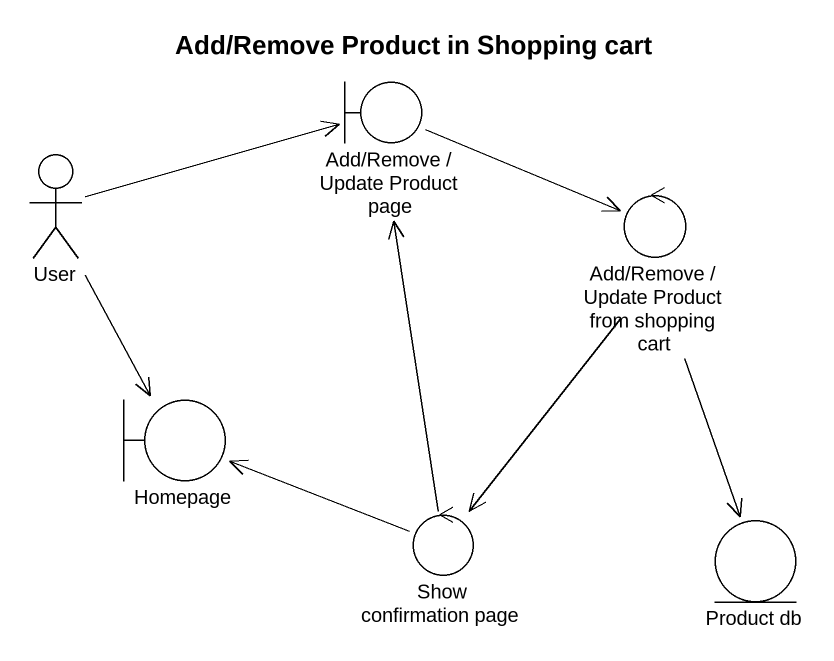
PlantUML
@startuml
title Add/Remove Product in Shopping cart
boundary "Add/Remove / Update Product page" as Add_Remove_Update_Product
actor User
control "Add/Remove / Update Product from shopping cart" as Add_Remove_Update_Product_2
boundary Homepage
control "Show confirmation page" as Show_confirmation_page
entity "Product db" as Product_db
Add_Remove_Update_Product -right-> Add_Remove_Update_Product_2
User -right-> Add_Remove_Update_Product
User --> Homepage
Add_Remove_Update_Product_2 --> Show_confirmation_page
Add_Remove_Update_Product_2 --> Product_db
Show_confirmation_page -up-> Add_Remove_Update_Product
Show_confirmation_page -left-> Homepage
@enduml
